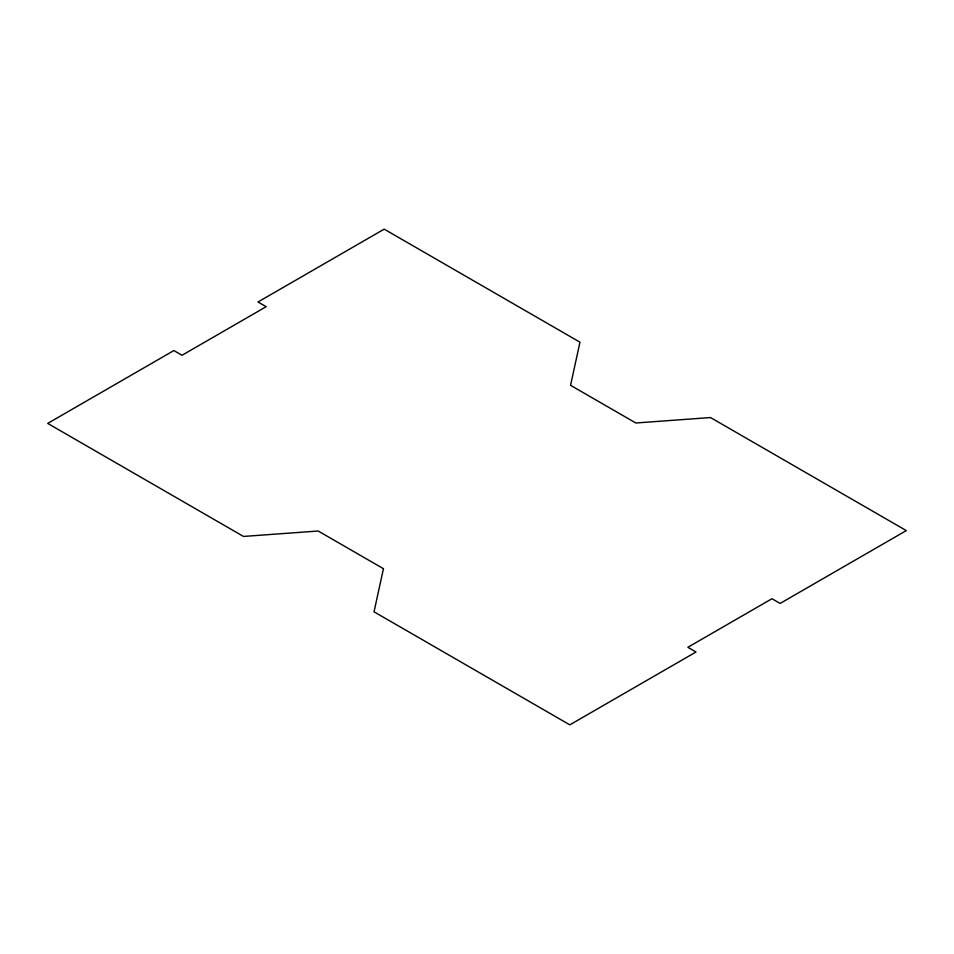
<?xml version="1.0" encoding="UTF-8"?>
<svg xmlns="http://www.w3.org/2000/svg" width="954" height="954" viewBox="0 0 954 954"><rect width="100%" height="100%" fill="white"/><g stroke="black" fill="none" stroke-linecap="round" stroke-linejoin="round"><path stroke-width="1.43" d="M383.448 568.691L374.028 611.812L569.824 724.849L696.003 651.999L687.846 647.301L771.965 598.73L780.122 603.441L906.3 530.591L710.503 417.554L635.817 422.992L570.552 385.309L579.972 342.188L384.176 229.151L257.997 302.001L266.154 306.699L182.035 355.27L173.878 350.559L47.7 423.409L243.497 536.446L318.183 531.008L383.448 568.691"/></g></svg>
